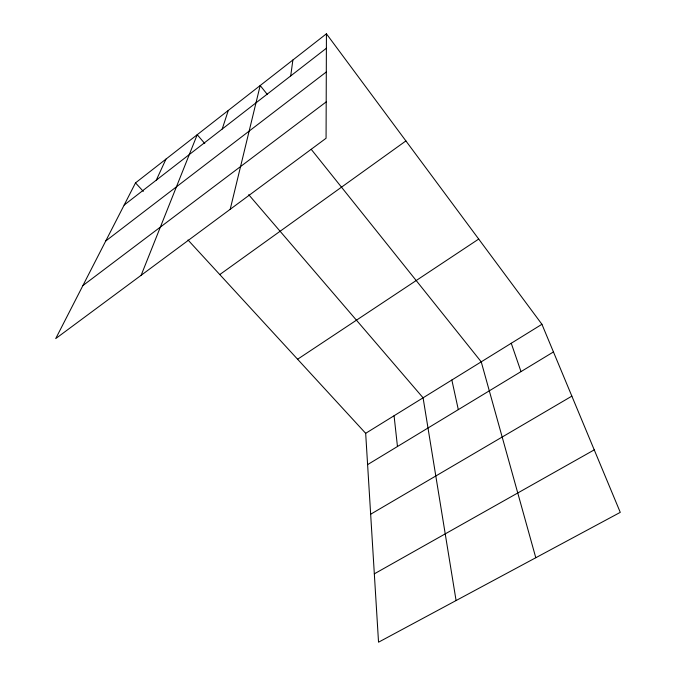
<?xml version="1.0" encoding="UTF-8"?>
<svg xmlns="http://www.w3.org/2000/svg" width="676" height="676" viewBox="0 0 676 676"><rect width="100%" height="100%" fill="white"/><g stroke="black" fill="none" stroke-linecap="round" stroke-linejoin="round"><path stroke-width="1.01" d="M326.432 33.8L326.069 138.259L55.728 338.583L135.513 182.892L326.432 33.8L541.932 324.286L620.272 512.357L378.535 642.2L365.674 433.316L187.996 239.988M290.705 75.923L292.885 60.003M230.203 209.298L260.184 85.531L267.375 94.522M222.201 129.04L228.302 110.433M141.132 275.301L197.215 134.71L204.777 143.515M156.291 180.146L165.975 159.105M124.147 205.073L326.381 48.258M105.726 241.011L326.297 71.986M82.894 285.576L326.195 101.907M219.776 274.574L405.904 140.929M297.592 359.243L478.709 239.059M365.674 433.316L541.932 324.286M367.6 464.623L553.45 351.942M370.659 514.225L571.862 396.136M374.327 573.84L594.246 449.87M135.513 182.892L143.32 191.384M248.709 194.688L423.083 397.809L456.08 600.55M311.23 149.345L481.236 361.837L535.789 557.734M511.25 343.264L521.01 371.614M451.847 380.013L458.311 409.631M394.074 415.757L397.463 446.523"/></g></svg>
